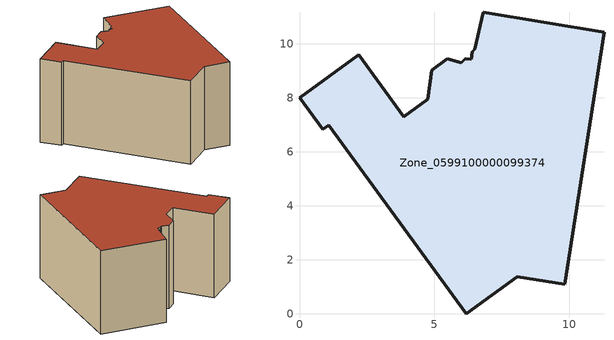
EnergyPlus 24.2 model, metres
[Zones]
Zone_0599100000099374
 floor ground (C_G): 6.81,11.17 11.29,10.44 9.84,1.1 8.07,1.37 6.19,0 1.08,6.99 0.86,6.83 0,8.01 2.19,9.6 3.86,7.3 4.75,7.95 4.9,9.02 5.49,9.46 6,9.31 6.15,9.46 6.37,9.43 6.41,9.72 6.49,9.8 z0
 wall outside (C_F): 11.29,10.44 6.81,11.17 6.49,9.8 6.41,9.72 6.37,9.43 6.15,9.46 6,9.31 5.49,9.46 4.9,9.02 4.75,7.95 3.86,7.3 2.19,9.6 0,8.01 0.86,6.83 1.08,6.99 6.19,0 8.07,1.37 9.84,1.1 11.29,10.44 z0:5.77
 roof outside (C_R): 1.08,6.99 6.19,0 8.07,1.37 9.84,1.1 11.29,10.44 6.81,11.17 6.49,9.8 6.41,9.72 6.37,9.43 6.15,9.46 6,9.31 5.49,9.46 4.9,9.02 4.75,7.95 3.86,7.3 2.19,9.6 0,8.01 0.86,6.83 z5.77
[BUILDING]
Pand.0599100000099374: North Axis=0; Terrain=City; Loads Convergence Tolerance Value=0.04; Temperature Convergence Tolerance Value=0.4; Solar Distribution=FullExterior; Maximum Number of Warmup Days=25; Minimum Number of Warmup Days=1
[Site:Location]
Rotterdam.The.Hague.AP_ZH_NLD Design_Conditions: Latitude=51.96; Longitude=4.45; Time Zone=1; Elevation=-4.5
[SITE:GROUNDTEMPERATURE:BUILDINGSURFACE]
18, 18, 18, 18, 18, 18, 18, 18, 18, 18, 18, 18
[MATERIAL] Thermal Absorptance=0.9; Solar Absorptance=0.7; Visible Absorptance=0.7
Name | Roughness | Thickness | Conductivity | Density | Specific Heat
G.TC.1975-1991 | MediumSmooth | 0.15 | 0.288461 | 540 | 1210
F.TC.1975-1991 | Rough | 0.3 | 0.230769 | 1920 | 840
R.TC.1975-1991 | MediumRough | 0.2 | 0.153846 | 1500 | 1000
[CONSTRUCTION]
C_G: G.TC.1975-1991
C_F: F.TC.1975-1991
C_R: R.TC.1975-1991
[ZONE]
Zone_0599100000099374: Type=1; Multiplier=1; Ceiling Height=Autocalculate; Volume=Autocalculate; Floor Area=autocalculate; Part of Total Floor Area=Yes
[ZONEINFILTRATION:DESIGNFLOWRATE]
Infil_Zone_0599100000099374: Zone or ZoneList or Space or SpaceList=Zone_0599100000099374; Schedule=AlwaysOn; Design Flow Rate Calculation Method=Flow/Area; Flow Rate per Floor Area=0.003; Constant Term Coefficient=1; Temperature Term Coefficient=0; Velocity Term Coefficient=0; Velocity Squared Term Coefficient=0
[HVACTEMPLATE:ZONE:IDEALLOADSAIRSYSTEM]
Zone_0599100000099374: Maximum Heating Supply Air Temperature=50; Minimum Cooling Supply Air Temperature=13; Maximum Heating Supply Air Humidity Ratio=0.0156; Minimum Cooling Supply Air Humidity Ratio=0.0077; Heating Limit=NoLimit; Cooling Limit=NoLimit; Dehumidification Control Type=ConstantSensibleHeatRatio; Cooling Sensible Heat Ratio=0.7; Dehumidification Setpoint=60; Humidification Control Type=None; Humidification Setpoint=30; Outdoor Air Method=None; Outdoor Air Flow Rate per Person=0.00944; Outdoor Air Flow Rate per Zone Floor Area=0; Outdoor Air Flow Rate per Zone=0; Demand Controlled Ventilation Type=None; Outdoor Air Economizer Type=NoEconomizer; Heat Recovery Type=None; Sensible Heat Recovery Effectiveness=0.7; Latent Heat Recovery Effectiveness=0.65
[ZONECONTROL:THERMOSTAT]
ThermostatControl_Zone_0599100000099374: Zone or ZoneList=Zone_0599100000099374; Control Type Schedule=DualSetpointControlType; Control 1=Thermostat_Zone_0599100000099374; Temperature Difference Between Cutout And Setpoint=0
[THERMOSTATSETPOINT:DUALSETPOINT]
Thermostat_Zone_0599100000099374: Heating Setpoint Temperature Schedule=HeatingSetpoint_Zone_0599100000099374; Cooling Setpoint Temperature Schedule=CoolingSetpoint_Zone_0599100000099374
[SCHEDULE:COMPACT]
HeatingSetpoint_Zone_0599100000099374: Through: 12/31, For: AllDays, Until: 24:00, 21
CoolingSetpoint_Zone_0599100000099374: Through: 12/31, For: AllDays, Until: 24:00, 24
DualSetpointControlType: Through: 12/31, For: AllDays, Until: 24:00, 4
AlwaysOn: Through: 12/31, For: AllDays, Until: 24:00, 1
